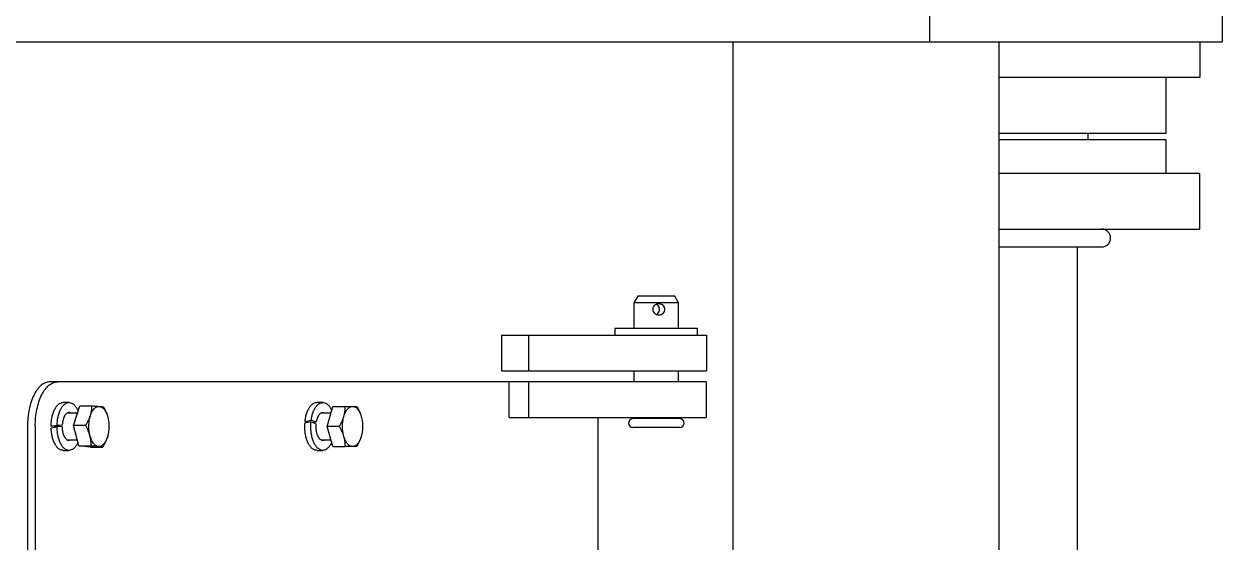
# Model space of a CAD drawing. Header units: millimetres. Extents: x 1293 to 41893, y 1011 to 26911.
# Drawn here: x 11975.6 to 12333.7, y 14944.2 to 15099 of the extents above; entities that cross this region are included whole.
import ezdxf

# ---------------------------------------------------------------- set-up
doc = ezdxf.new("R2010")
doc.units = ezdxf.units.MM
doc.header["$LTSCALE"] = 50
doc.layers.add('MAQUINAS', color=11, linetype='Continuous')

msp = doc.modelspace()

# ---------------------------------------------------------------- linework, layer by layer
at = {"layer": 'MAQUINAS', "linetype": 'Continuous', "lineweight": 25}
for p, q in [((12246.3935066, 15093.7092064), (12246.3935066, 15104.3758731)), ((12333.72684, 15104.3758731), (12333.72684, 15093.7092064)), ((12036.7494008, 15093.7092064), (12333.72684, 15093.7092064)), ((12187.5502008, 14153.7092064), (12187.5502008, 15093.7092064)), ((12267.1323328, 14907.0792909), (12267.1323328, 15093.7092064)), ((12327.0601733, 15093.7092064), (12327.0601733, 15083.0425398)), ((12327.0601733, 15083.0425398), (12267.1323328, 15083.0425398)), ((12317.0601733, 15066.3758731), (12317.0601733, 15083.0425398)), ((12293.72684, 15064.3758731), (12293.72684, 15066.3758731)), ((12317.0601733, 15054.3758731), (12317.0601733, 15064.3758731)), ((12270.3935066, 15054.3758731), (12267.1323328, 15054.3758731)), ((12327.0601733, 15037.7092064), (12327.0601733, 15054.3758731)), ((12267.1323328, 15037.7092064), (12270.3935066, 15037.7092064)), ((12290.3934895, 15032.3758731), (12290.3934895, 14905.3254367)), ((12159.0724148, 15017.7092064), (12157.9177143, 15015.7092064)), ((12170.0963471, 15017.7092064), (12159.0724148, 15017.7092064)), ((12171.2510476, 15015.7092064), (12170.0963471, 15017.7092064)), ((12157.9177143, 15015.7092064), (12157.9177143, 15008.0425398)), ((12171.2510476, 15015.7092064), (12157.9177143, 15015.7092064)), ((12171.2510476, 15008.0425398), (12171.2510476, 15015.7092064)), ((12152.2510476, 15008.0425398), (12152.2510476, 15006.0425398)), ((12176.9177143, 15006.0425398), (12176.9177143, 15008.0425398)), ((12118.2878051, 15006.0425398), (12118.2878051, 14995.3758731)), ((12118.2878051, 15006.0425398), (12172.1442116, 15006.0425398)), ((12126.3707089, 15006.0425398), (12126.3707089, 14995.3758731)), ((12179.7040422, 14995.3758731), (12179.7040422, 15006.0425398)), ((12118.2878051, 14995.3758731), (12172.1442116, 14995.3758731)), ((12157.9177143, 14995.3758731), (12157.9177143, 14992.0425398)), ((12171.2510476, 14992.0425398), (12171.2510476, 14995.3758731)), ((12172.113762, 14992.0425398), (11983.2878051, 14992.0425398)), ((12120.5972062, 14981.3758731), (12120.5972062, 14992.0425398)), ((12126.3707089, 14992.0425398), (12126.3707089, 14981.3758731)), ((12179.5843809, 14981.3758731), (12179.5843809, 14992.0425398)), ((11989.0536454, 14985.8658731), (11987.2638695, 14985.8658731)), ((12064.8869788, 14985.8658731), (12063.0972029, 14985.8658731)), ((11991.5513767, 14982.7092064), (11988.5820924, 14982.7092064)), ((11990.3733977, 14979.0131867), (11992.2354079, 14984.8554185)), ((11992.2354079, 14984.8554185), (11995.9051342, 14984.8554185)), ((12067.3580957, 14982.7092064), (12064.4717672, 14982.7092064)), ((12066.2033951, 14978.7092064), (12067.9354459, 14984.7092064)), ((12067.9354459, 14984.7092064), (12071.6051722, 14984.7092064)), ((11976.6211384, 14978.7092064), (11976.6211384, 14228.7092064)), ((11978.9305395, 14978.7092064), (11978.9305395, 14228.7092064)), ((11983.6856982, 14978.777295), (11985.4818681, 14979.1422225)), ((11984.9315892, 14978.8491729), (11983.6856982, 14978.777295)), ((11985.4756446, 14978.611643), (11983.6929908, 14978.2474953)), ((11984.9315892, 14978.8491729), (11984.8852548, 14978.839755)), ((11984.9386955, 14978.3193624), (11984.9315892, 14978.8491729)), ((11985.1439468, 14978.8546794), (11986.9950188, 14979.2295192)), ((11986.9786525, 14978.6983545), (11985.4756446, 14978.611643)), ((11985.4818681, 14979.1422225), (11986.9950188, 14979.2295192)), ((11994.0431241, 14979.0131867), (11990.3733977, 14979.0131867)), ((11991.9721533, 14972.8669746), (11990.3733977, 14979.0131867)), ((12061.3723517, 14980.053626), (12059.5529138, 14979.6940608)), ((12059.5990756, 14980.2159582), (12061.4318315, 14980.5708476)), ((12060.5685282, 14979.8755952), (12059.5990756, 14980.2159582)), ((12062.8533391, 14979.5336695), (12061.3723517, 14980.053626)), ((12061.4318315, 14980.5708476), (12062.9228132, 14980.0473822)), ((12061.9305463, 14979.8576508), (12062.9228132, 14980.0473822)), ((12069.8731214, 14978.7092064), (12066.2033951, 14978.7092064)), ((12067.9354459, 14972.7092064), (12066.2033951, 14978.7092064)), ((12120.5972062, 14981.3758731), (12172.113762, 14981.3758731)), ((12147.2638728, 14734.7092064), (12147.2638728, 14981.3758731)), ((12171.5843809, 14981.0425398), (12157.5843809, 14981.0425398)), ((12171.5843809, 14978.3758731), (12157.5843809, 14978.3758731)), ((11988.6639358, 14974.7092064), (11991.4929511, 14974.7092064)), ((12064.3668629, 14974.7092064), (12067.3580957, 14974.7092064)), ((11987.2638695, 14971.5525398), (11989.0536454, 14971.5525398)), ((11991.9721533, 14972.8669746), (11995.6418796, 14972.8669746)), ((11995.4329189, 14972.5629944), (11991.9721533, 14972.8669746)), ((11995.4329189, 14972.5629944), (11999.1026452, 14972.5629944)), ((12063.0972029, 14971.5525398), (12064.8869788, 14971.5525398)), ((12067.9354459, 14972.7092064), (12071.6051722, 14972.7092064))]:
    msp.add_line(p, q, dxfattribs=at)
for centre, radius, start, end in [((12297.72684, 15035.0425398), 2.6666667, 270, 90), ((12157.5843809, 14979.7092064), 1.3333333, 90, 270), ((12157.5843809, 14981.3758731), 0.3333333, 270, 0), ((12171.5843809, 14981.3758731), 0.3333333, 180, 270), ((12171.5843809, 14979.7092064), 1.3333333, 270, 90)]:
    msp.add_arc(centre, radius, start, end, dxfattribs=at)
for points in [[(11913.4165986, 15093.7092064), (11917.6368716, 15093.7092064), (11926.0774176, 15093.7092064), (11938.3050102, 15093.7092064), (11950.1850887, 15093.7092064), (11961.6652115, 15093.7092064), (11972.7309362, 15093.7092064), (11983.3585697, 15093.7092064), (11993.5282756, 15093.7092064), (12003.2191444, 15093.7092064), (12012.4160472, 15093.7092064), (12021.0873803, 15093.7092064), (12029.2674537, 15093.7092064), (12034.2554185, 15093.7092064), (12036.7494008, 15093.7092064)], [(12164.5843809, 15008.0425398), (12163.7771704, 15008.0425398), (12162.1627494, 15008.0425398), (12159.8342234, 15008.0425398), (12157.6880687, 15008.0425398), (12155.8075899, 15008.0425398), (12154.2619552, 15008.0425398), (12153.1221235, 15008.0425398), (12152.3887509, 15008.0425398), (12152.2969487, 15008.0425398), (12152.2510476, 15008.0425398)], [(12176.9177143, 15008.0425398), (12176.8718131, 15008.0425398), (12176.7800109, 15008.0425398), (12176.0466383, 15008.0425398), (12174.9068067, 15008.0425398), (12173.3611719, 15008.0425398), (12171.4806931, 15008.0425398), (12169.3345385, 15008.0425398), (12167.0060125, 15008.0425398), (12165.3915914, 15008.0425398), (12164.5843809, 15008.0425398)], [(11983.2878051, 14992.0425398), (11982.8514751, 14991.992917), (11981.9788151, 14991.8936713), (11980.7201524, 14991.1008361), (11979.5600688, 14989.8685856), (11978.5435938, 14988.1976291), (11977.7081155, 14986.1646791), (11977.0919903, 14983.8445119), (11976.6955727, 14981.3271865), (11976.6459498, 14979.5818665), (11976.6211384, 14978.7092064)], [(11978.9305395, 14978.7092064), (11978.9553509, 14979.5818665), (11979.0049737, 14981.3271865), (11979.4013914, 14983.8445119), (11980.0175166, 14986.1646791), (11980.8529948, 14988.1976291), (11981.8694699, 14989.8685856), (11983.0295534, 14991.1008361), (11984.2882161, 14991.8936713), (11985.1608762, 14991.992917), (11985.5972062, 14992.0425398)], [(11995.3066034, 14975.9400807), (11995.2032614, 14976.4231571), (11994.9965774, 14977.3893101), (11994.9407078, 14978.9751113), (11995.0658735, 14980.5450111), (11995.3141117, 14981.4712054), (11995.4382307, 14981.9343026)], [(11995.4382307, 14981.9343026), (11995.595738, 14982.3548345), (11995.9107525, 14983.1958983), (11996.5694898, 14984.0855677), (11997.3118591, 14984.6537243), (11997.8370321, 14984.6868604), (11998.0996186, 14984.7034284)], [(11998.0996186, 14984.7034284), (11998.3604679, 14984.6408838), (11998.8821665, 14984.5157946), (11999.5967733, 14983.8196629), (12000.213977, 14982.8179197), (12000.4909118, 14981.9248614), (12000.6293792, 14981.4783322)], [(12071.2032485, 14981.7092064), (12071.3513784, 14982.1431549), (12071.6476384, 14983.0110517), (12072.2862239, 14983.9576696), (12073.0154142, 14984.5904231), (12073.5393545, 14984.669612), (12073.8013247, 14984.7092064)], [(12073.8013247, 14984.7092064), (12074.0632948, 14984.669612), (12074.5872352, 14984.5904231), (12075.3164255, 14983.9576696), (12075.9550109, 14983.0110517), (12076.2512709, 14982.1431549), (12076.3994009, 14981.7092064)], [(12000.6293792, 14981.4783322), (12000.7327213, 14980.9952558), (12000.9394053, 14980.0291028), (12000.9952749, 14978.4433016), (12000.8701092, 14976.8734018), (12000.621871, 14975.9472075), (12000.4977519, 14975.4841103)], [(12071.2032485, 14975.7092064), (12071.0894083, 14976.1827493), (12070.8617279, 14977.129835), (12070.7711231, 14978.7092064), (12070.8617279, 14980.2885779), (12071.0894083, 14981.2356636), (12071.2032485, 14981.7092064)], [(12076.3994009, 14981.7092064), (12076.5132411, 14981.2356636), (12076.7409214, 14980.2885779), (12076.8315263, 14978.7092064), (12076.7409214, 14977.129835), (12076.5132411, 14976.1827493), (12076.3994009, 14975.7092064)], [(11997.836364, 14972.7149845), (11997.5755148, 14972.7775291), (11997.0538162, 14972.9026183), (11996.3392094, 14973.59875), (11995.7220057, 14974.6004932), (11995.4450709, 14975.4935515), (11995.3066034, 14975.9400807)], [(12000.4977519, 14975.4841103), (12000.3402447, 14975.0635784), (12000.0252302, 14974.2225146), (11999.3664929, 14973.3328452), (11998.6241235, 14972.7646886), (11998.0989505, 14972.7315525), (11997.836364, 14972.7149845)], [(12073.8013247, 14972.7092064), (12073.5393545, 14972.7488009), (12073.0154142, 14972.8279898), (12072.2862239, 14973.4607433), (12071.6476384, 14974.4073612), (12071.3513784, 14975.275258), (12071.2032485, 14975.7092064)], [(12076.3994009, 14975.7092064), (12076.2512709, 14975.275258), (12075.9550109, 14974.4073612), (12075.3164255, 14973.4607433), (12074.5872352, 14972.8279898), (12074.0632948, 14972.7488009), (12073.8013247, 14972.7092064)]]:
    msp.add_open_spline(points, degree=3, dxfattribs=at)
for points, knots in [([(12267.1323328, 15066.3758731), (12268.2187969, 15066.3758731), (12271.3345593, 15066.3758731), (12276.5038145, 15066.3758731), (12282.5058244, 15066.3758731), (12288.3032605, 15066.3758731), (12293.7935347, 15066.3758731), (12298.8836408, 15066.3758731), (12303.4861422, 15066.3758731), (12307.5227288, 15066.3758731), (12310.9229176, 15066.3758731), (12313.6337538, 15066.3758731), (12315.5893761, 15066.3758731), (12316.8290129, 15066.3758731), (12316.9831198, 15066.3758731), (12317.0601733, 15066.3758731)], [0, 0, 0, 0, 0.04271020719, 0.12248435659, 0.20225850599, 0.28203265539, 0.36180680479, 0.44158095419, 0.52135510359, 0.60112925299, 0.6809034024, 0.7606775518, 0.8404517012, 0.9202258506, 1, 1, 1, 1]), ([(12317.0601733, 15064.3758731), (12316.9831198, 15064.3758731), (12316.8290129, 15064.3758731), (12315.5893761, 15064.3758731), (12313.6337538, 15064.3758731), (12310.9229176, 15064.3758731), (12307.5227288, 15064.3758731), (12303.4861422, 15064.3758731), (12298.8836408, 15064.3758731), (12293.7935347, 15064.3758731), (12288.3032605, 15064.3758731), (12282.5058244, 15064.3758731), (12276.5038145, 15064.3758731), (12271.3345593, 15064.3758731), (12268.2187969, 15064.3758731), (12267.1323328, 15064.3758731)], [0, 0, 0, 0, 0.0797741494, 0.1595482988, 0.2393224482, 0.3190965976, 0.398870747, 0.4786448964, 0.5584190458, 0.6381931952, 0.7179673446, 0.797741494, 0.8775156434, 0.9572897928, 1, 1, 1, 1]), ([(12327.0144045, 15054.3758731), (12326.9910749, 15054.3758731), (12326.9394881, 15054.3758731), (12326.0963205, 15054.3758731), (12324.6442019, 15054.3758731), (12322.5654723, 15054.3758731), (12319.9064843, 15054.3758731), (12316.690886, 15054.3758731), (12312.9563958, 15054.3758731), (12308.7444539, 15054.3758731), (12304.1024177, 15054.3758731), (12299.0823173, 15054.3758731), (12293.7404636, 15054.3758731), (12288.1367649, 15054.3758731), (12282.3340694, 15054.3758731), (12276.3974562, 15054.3758731), (12272.3948232, 15054.3758731), (12270.3935066, 15054.3758731)], [0, 0, 0, 0, 0.0556885325, 0.1231393516, 0.1905901707, 0.2580409898, 0.3254918089, 0.392942628, 0.4603934471, 0.5278442662, 0.5952950854, 0.6627459045, 0.7301967236, 0.7976475427, 0.8650983618, 0.9325491809, 1, 1, 1, 1]), ([(12270.3935066, 15037.7092064), (12272.3948232, 15037.7092064), (12276.3974562, 15037.7092064), (12282.3340694, 15037.7092064), (12288.1367649, 15037.7092064), (12293.7404636, 15037.7092064), (12299.0823173, 15037.7092064), (12304.1024177, 15037.7092064), (12308.7444539, 15037.7092064), (12312.9563958, 15037.7092064), (12316.690886, 15037.7092064), (12319.9064843, 15037.7092064), (12322.5654723, 15037.7092064), (12324.6442019, 15037.7092064), (12326.0963205, 15037.7092064), (12326.9394881, 15037.7092064), (12326.9910749, 15037.7092064), (12327.0144045, 15037.7092064)], [0, 0, 0, 0, 0.06745081911, 0.13490163822, 0.20235245732, 0.26980327643, 0.33725409554, 0.40470491465, 0.47215573375, 0.53960655286, 0.60705737197, 0.67450819108, 0.74195901018, 0.80940982929, 0.8768606484, 0.94431146751, 1, 1, 1, 1]), ([(12267.1323328, 15032.3758731), (12268.0929651, 15032.3758731), (12270.2411619, 15032.3758731), (12272.39521, 15032.3758731), (12273.5860091, 15032.3758731)], [0, 0, 0, 0, 0.4471807853, 1, 1, 1, 1]), ([(12273.5860091, 15032.3758731), (12274.7652147, 15032.3758731), (12277.1236258, 15032.3758731), (12280.5314505, 15032.3758731), (12283.7697388, 15032.3758731), (12286.7780874, 15032.3758731), (12289.5064393, 15032.3758731), (12291.9074403, 15032.3758731), (12293.9412769, 15032.3758731), (12295.568748, 15032.3758731), (12296.7783454, 15032.3758731), (12297.4884211, 15032.3758731), (12297.7873226, 15032.3758731), (12297.7119476, 15032.3758731), (12297.7047498, 15032.3758731)], [0, 0, 0, 0, 0.0900448682, 0.1800897365, 0.2701346047, 0.3601794729, 0.4502243412, 0.5402692094, 0.6303140777, 0.7203589459, 0.8104038141, 0.9004486824, 0.9904935506, 1, 1, 1, 1]), ([(12163.6219278, 15013.7092064), (12163.6284313, 15013.8224464), (12163.6414667, 15014.0494203), (12163.7818443, 15014.4830728), (12164.1052927, 15014.9624923), (12164.5899944, 15015.2795488), (12165.0247543, 15015.4168247), (12165.2505888, 15015.4295296), (12165.3633475, 15015.4358731)], [0, 0, 0, 0, 0.1249534553, 0.250452062, 0.4999935822, 0.7495295357, 0.8749406588, 1, 1, 1, 1]), ([(12164.5843809, 15012.1923643), (12164.7417529, 15012.2808907), (12165.0978668, 15012.4812153), (12165.3890527, 15012.9383105), (12165.5234451, 15013.3703029), (12165.5583604, 15013.7092064), (12165.5234451, 15014.04811), (12165.3890527, 15014.4801024), (12165.0978668, 15014.9371976), (12164.7417529, 15015.1375222), (12164.5843809, 15015.2260486)], [0, 0, 0, 0, 0.1416404955, 0.3205152611, 0.4115477582, 0.5, 0.5884522418, 0.6794847389, 0.8583595045, 1, 1, 1, 1]), ([(12165.3633475, 15015.4358731), (12165.4756911, 15015.4295272), (12165.7007182, 15015.4168162), (12166.1275378, 15015.2795616), (12166.5945459, 15014.9624907), (12166.9028019, 15014.4830804), (12167.0305197, 15014.0494335), (12167.0621077, 15013.7092875), (12167.0305851, 15013.3690489), (12166.9028182, 15012.9354098), (12166.5945562, 15012.4559173), (12166.1275444, 15012.1388643), (12165.7007324, 15012.0015883), (12165.4757037, 15011.9888833), (12165.3633475, 15011.9825398)], [0, 0, 0, 0, 0.0625228308, 0.1252347661, 0.2500025383, 0.3747730938, 0.4375163455, 0.4999992179, 0.5624384005, 0.6252266489, 0.7499972044, 0.8747649766, 0.9374705198, 1, 1, 1, 1]), ([(12165.3633475, 15011.9825398), (12165.2506017, 15011.9888857), (12165.0247688, 15012.0015968), (12164.590003, 15012.1388512), (12164.1052911, 15012.4559222), (12163.7818575, 15012.9353318), (12163.6414578, 15013.368978), (12163.6284288, 15013.5959536), (12163.6219278, 15013.7092064)], [0, 0, 0, 0, 0.1250456985, 0.2504699273, 0.5000058716, 0.7495473827, 0.8750329828, 1, 1, 1, 1]), ([(12172.1442116, 15006.0425398), (12172.9246129, 15006.0425398), (12174.4854156, 15006.0425398), (12176.4206016, 15006.0425398), (12177.9777786, 15006.0425398), (12179.0559724, 15006.0425398), (12179.6462247, 15006.0425398), (12179.6473736, 15006.0425398), (12179.6478374, 15006.0425398)], [0, 0, 0, 0, 0.17615083712, 0.35230167424, 0.52845251136, 0.70460334847, 0.88075418559, 1, 1, 1, 1]), ([(12172.1442116, 14995.3758731), (12172.9246129, 14995.3758731), (12174.4854156, 14995.3758731), (12176.4206016, 14995.3758731), (12177.9777786, 14995.3758731), (12179.0559724, 14995.3758731), (12179.6462247, 14995.3758731), (12179.6473736, 14995.3758731), (12179.6478374, 14995.3758731)], [0, 0, 0, 0, 0.1761508371, 0.3523016742, 0.5284525114, 0.7046033485, 0.8807541856, 1, 1, 1, 1]), ([(12179.5299348, 14992.0425398), (12179.5285157, 14992.0425398), (12179.5250296, 14992.0425398), (12178.9384767, 14992.0425398), (12177.8720735, 14992.0425398), (12176.3344302, 14992.0425398), (12174.4243687, 14992.0425398), (12172.8839642, 14992.0425398), (12172.113762, 14992.0425398)], [0, 0, 0, 0, 0.1207350721, 0.2965880577, 0.4724410433, 0.6482940289, 0.8241470144, 1, 1, 1, 1]), ([(11983.6856982, 14978.777295), (11983.7009038, 14979.2399014), (11983.7313151, 14980.1651142), (11983.9454992, 14981.4976454), (11984.2745804, 14982.7255491), (11984.7184546, 14983.8032517), (11985.2571065, 14984.6875872), (11985.8714969, 14985.3557268), (11986.5372138, 14985.7438654), (11987.0121506, 14985.9062881), (11987.2529564, 14985.8619061), (11987.2636079, 14985.8599429)], [0, 0, 0, 0, 0.1242810404, 0.2485620807, 0.3728431211, 0.4971241615, 0.6214052019, 0.7456862422, 0.8699672826, 0.994248323, 1, 1, 1, 1]), ([(11985.4818681, 14979.1422225), (11985.5088512, 14979.6026703), (11985.5628175, 14980.5235658), (11985.8106974, 14981.8324613), (11986.1706614, 14983.0253065), (11986.6414043, 14984.0558561), (11987.201985, 14984.8858229), (11987.8322564, 14985.4839767), (11988.5082718, 14985.8278045), (11989.2049381, 14985.9047401), (11989.8952901, 14985.710609), (11990.556417, 14985.2575078), (11991.1523324, 14984.5444853), (11991.5594458, 14983.8937626), (11991.7280656, 14983.4409515), (11991.7585254, 14983.3591548)], [0, 0, 0, 0, 0.0818299288, 0.1636598576, 0.2454897864, 0.3273197152, 0.409149644, 0.4909795728, 0.5728095016, 0.6546394304, 0.7364693592, 0.818299288, 0.9001292168, 0.9819591456, 1, 1, 1, 1]), ([(12059.5990756, 14980.2159582), (12059.6605155, 14980.662993), (12059.7833951, 14981.5570628), (12060.1272608, 14982.7759722), (12060.5731869, 14983.8469427), (12061.1162927, 14984.7216255), (12061.7333529, 14985.3798033), (12062.4007192, 14985.7544839), (12062.8661792, 14985.9104345), (12063.0966832, 14985.8656768), (12063.0971886, 14985.8655786)], [0, 0, 0, 0, 0.1428123102, 0.2856246205, 0.4284369307, 0.5712492409, 0.7140615511, 0.8568738614, 0.9996861716, 1, 1, 1, 1]), ([(12061.4318315, 14980.5708476), (12061.5045902, 14981.0110171), (12061.6501076, 14981.8913562), (12062.0246098, 14983.0737164), (12062.4972285, 14984.0972933), (12063.0620258, 14984.9173034), (12063.6946604, 14985.5047055), (12064.3721674, 14985.8368865), (12065.0691519, 14985.9019163), (12065.758549, 14985.695775), (12066.4180807, 14985.2319802), (12067.0095208, 14984.5063931), (12067.397875, 14983.8868387), (12067.5511507, 14983.4736166), (12067.5666779, 14983.4317564)], [0, 0, 0, 0, 0.0899869627, 0.1799739255, 0.2699608882, 0.3599478509, 0.4499348136, 0.5399217764, 0.6299087391, 0.7198957018, 0.8098826645, 0.8998696273, 0.98985659, 1, 1, 1, 1]), ([(11989.4718085, 14982.7092064), (11989.3976185, 14982.7590877), (11989.0715472, 14982.9783202), (11988.4387713, 14982.7567763), (11987.728038, 14982.0344675), (11987.1838739, 14980.7888149), (11987.0579705, 14979.7492844), (11986.9950188, 14979.2295192)], [0, 0, 0, 0, 0.0685854917, 0.3014391187, 0.5342927458, 0.7671463729, 1, 1, 1, 1]), ([(11994.0431241, 14979.0131867), (11994.3394318, 14979.5149497), (11994.9052425, 14980.4730848), (11995.2662691, 14981.4628599), (11995.4382307, 14981.9343026)], [0, 0, 0, 0, 0.523687075, 1, 1, 1, 1]), ([(11995.4382307, 14981.9343026), (11995.5667814, 14982.4057453), (11995.8366683, 14983.3955205), (11995.8816026, 14984.3536556), (11995.9051342, 14984.8554185)], [0, 0, 0, 0, 0.47631292503, 1, 1, 1, 1]), ([(11995.9051342, 14984.8554185), (11996.3387519, 14984.8293111), (11997.166761, 14984.7794578), (11997.7986444, 14984.7279583), (11998.0996186, 14984.7034284)], [0, 0, 0, 0, 0.523687075, 1, 1, 1, 1]), ([(11998.0996186, 14984.7034284), (11998.3571819, 14984.6788985), (11998.8979256, 14984.627399), (11999.2050584, 14984.5775458), (11999.3658999, 14984.5514383)], [0, 0, 0, 0, 0.476312925, 1, 1, 1, 1]), ([(11999.3658999, 14984.5514383), (11999.6395979, 14984.0235678), (12000.1622344, 14983.0155795), (12000.4786611, 14981.9743048), (12000.6293792, 14981.4783322)], [0, 0, 0, 0, 0.523687075, 1, 1, 1, 1]), ([(12065.3451873, 14982.7092064), (12065.1310163, 14982.7857191), (12064.6534173, 14982.9563416), (12063.9203291, 14982.4822351), (12063.2653735, 14981.5032036), (12063.037, 14980.532656), (12062.9228132, 14980.0473822)], [0, 0, 0, 0, 0.2132211045, 0.4754807363, 0.7377403682, 1, 1, 1, 1]), ([(12071.2032485, 14981.7092064), (12071.3213119, 14982.1933804), (12071.5691815, 14983.2098842), (12071.5928023, 14984.1938935), (12071.6051722, 14984.7092064)], [0, 0, 0, 0, 0.476312925, 1, 1, 1, 1]), ([(12071.6051722, 14984.7092064), (12072.0390764, 14984.7092064), (12072.8676326, 14984.7092064), (12073.5000812, 14984.7092064), (12073.8013247, 14984.7092064)], [0, 0, 0, 0, 0.523687075, 1, 1, 1, 1]), ([(12073.8013247, 14984.7092064), (12074.0591571, 14984.7092064), (12074.600466, 14984.7092064), (12074.9081459, 14984.7092064), (12075.0692739, 14984.7092064)], [0, 0, 0, 0, 0.476312925, 1, 1, 1, 1]), ([(12075.0692739, 14984.7092064), (12075.35442, 14984.1938935), (12075.8989172, 14983.2098842), (12076.2379264, 14982.1933804), (12076.3994009, 14981.7092064)], [0, 0, 0, 0, 0.523687075, 1, 1, 1, 1]), ([(11987.2644901, 14971.5768658), (11987.0877265, 14971.5822487), (11986.6792984, 14971.5946863), (11986.0561997, 14971.9300798), (11985.4246699, 14972.5162422), (11984.8624238, 14973.3435473), (11984.3895978, 14974.3698166), (11984.0272309, 14975.5599066), (11983.7767163, 14976.8667841), (11983.7208993, 14977.7872582), (11983.6929908, 14978.2474953)], [0, 0, 0, 0, 0.0982885172, 0.2271044433, 0.3559203694, 0.4847362955, 0.6135522217, 0.7423681478, 0.8711840739, 1, 1, 1, 1]), ([(11991.6961691, 14973.9279607), (11991.6478807, 14973.8088797), (11991.4538336, 14973.330352), (11991.0140896, 14972.6818544), (11990.4009963, 14972.0276193), (11989.7302722, 14971.6364529), (11989.0360479, 14971.5074314), (11988.3419733, 14971.649578), (11987.6747571, 14972.056438), (11987.0592049, 14972.7130404), (11986.5186999, 14973.5946686), (11986.0726373, 14974.6682326), (11985.7410367, 14975.8935247), (11985.524118, 14977.2242275), (11985.4918024, 14978.1491712), (11985.4756446, 14978.611643)], [0, 0, 0, 0, 0.026865792, 0.1079603093, 0.1890548267, 0.270149344, 0.3512438613, 0.4323383787, 0.513432896, 0.5945274133, 0.6756219307, 0.756716448, 0.8378109653, 0.9189054827, 1, 1, 1, 1]), ([(11986.9786525, 14978.6983545), (11987.0092257, 14978.1668212), (11987.070372, 14977.1037546), (11987.5338476, 14975.7375318), (11988.195238, 14974.8323574), (11988.8837849, 14974.4553494), (11989.2936337, 14974.6412576), (11989.443432, 14974.7092064)], [0, 0, 0, 0, 0.2185297814, 0.4370595627, 0.6555893441, 0.8741191255, 1, 1, 1, 1]), ([(11995.3066034, 14975.9400807), (11995.1558853, 14976.4360532), (11994.8394586, 14977.4773279), (11994.3168221, 14978.4853162), (11994.0431241, 14979.0131867)], [0, 0, 0, 0, 0.476312925, 1, 1, 1, 1]), ([(12000.9646554, 14978.4052262), (12000.9411238, 14977.9034632), (12000.8961894, 14976.9453281), (12000.6263026, 14975.955553), (12000.4977519, 14975.4841103)], [0, 0, 0, 0, 0.523687075, 1, 1, 1, 1]), ([(12063.0978268, 14971.5734699), (12062.9108317, 14971.5819733), (12062.4921829, 14971.6010108), (12061.8604697, 14971.9505853), (12061.2315604, 14972.5481418), (12060.6726876, 14973.3848992), (12060.2049766, 14974.4193038), (12059.8451343, 14975.6154764), (12059.6099048, 14976.9268973), (12059.4960086, 14978.3079056), (12059.5339454, 14979.2320091), (12059.5529138, 14979.6940608)], [0, 0, 0, 0, 0.091654165, 0.2051973944, 0.3187406237, 0.4322838531, 0.5458270825, 0.6593703119, 0.7729135412, 0.8864567706, 1, 1, 1, 1]), ([(12067.5614443, 14974.0047861), (12067.4959046, 14973.84438), (12067.2838849, 14973.3254692), (12066.8222512, 14972.6469769), (12066.2054144, 14972.0051367), (12065.5332943, 14971.624998), (12064.8384722, 14971.5080266), (12064.145055, 14971.6620419), (12063.4795904, 14972.0803464), (12062.8669288, 14972.7474809), (12062.3300393, 14973.6383654), (12061.8892926, 14974.7194941), (12061.5603705, 14975.9506168), (12061.3588344, 14977.2842998), (12061.2802402, 14978.6750824), (12061.3416479, 14979.5941115), (12061.3723517, 14980.053626)], [0, 0, 0, 0, 0.0332725862, 0.1076362334, 0.1819998807, 0.2563635279, 0.3307271751, 0.4050908223, 0.4794544695, 0.5538181167, 0.6281817639, 0.7025454111, 0.7769090584, 0.8512727056, 0.9256363528, 1, 1, 1, 1]), ([(12062.8533391, 14979.5336695), (12062.8298325, 14979.0001241), (12062.7828193, 14977.9330333), (12063.0989735, 14976.416937), (12063.6572045, 14975.2310073), (12064.3931032, 14974.6018706), (12065.0030519, 14974.4430644), (12065.2971322, 14974.6726057), (12065.3440238, 14974.7092064)], [0, 0, 0, 0, 0.1926893852, 0.3853787705, 0.5780681557, 0.7707575409, 0.9634469262, 1, 1, 1, 1]), ([(12069.8731214, 14978.7092064), (12070.1582676, 14979.2245194), (12070.7027648, 14980.2085287), (12071.041774, 14981.2250325), (12071.2032485, 14981.7092064)], [0, 0, 0, 0, 0.523687075, 1, 1, 1, 1]), ([(12071.2032485, 14975.7092064), (12071.041774, 14976.1933804), (12070.7027648, 14977.2098842), (12070.1582676, 14978.1938935), (12069.8731214, 14978.7092064)], [0, 0, 0, 0, 0.476312925, 1, 1, 1, 1]), ([(12172.113762, 14981.3758731), (12172.8839642, 14981.3758731), (12174.4243687, 14981.3758731), (12176.3344302, 14981.3758731), (12177.8720735, 14981.3758731), (12178.9384767, 14981.3758731), (12179.5250296, 14981.3758731), (12179.5285157, 14981.3758731), (12179.5299348, 14981.3758731)], [0, 0, 0, 0, 0.1758529856, 0.3517059711, 0.5275589567, 0.7034119423, 0.8792649279, 1, 1, 1, 1]), ([(11995.6418796, 14972.8669746), (11995.6409578, 14973.3948451), (11995.6391976, 14974.4028334), (11995.4139105, 14975.4441081), (11995.3066034, 14975.9400807)], [0, 0, 0, 0, 0.523687075, 1, 1, 1, 1]), ([(12000.4977519, 14975.4841103), (12000.3257903, 14975.0126676), (11999.9647637, 14974.0228924), (11999.398953, 14973.0647573), (11999.1026452, 14972.5629944)], [0, 0, 0, 0, 0.476312925, 1, 1, 1, 1]), ([(12071.6051722, 14972.7092064), (12071.5928023, 14973.2245194), (12071.5691815, 14974.2085287), (12071.3213119, 14975.2250325), (12071.2032485, 14975.7092064)], [0, 0, 0, 0, 0.523687075, 1, 1, 1, 1]), ([(12076.3994009, 14975.7092064), (12076.2379264, 14975.2250325), (12075.8989172, 14974.2085287), (12075.35442, 14973.2245194), (12075.0692739, 14972.7092064)], [0, 0, 0, 0, 0.476312925, 1, 1, 1, 1]), ([(11997.836364, 14972.7149845), (11997.5353898, 14972.7395144), (11996.9035064, 14972.7910139), (11996.0754972, 14972.8408671), (11995.6418796, 14972.8669746)], [0, 0, 0, 0, 0.476312925, 1, 1, 1, 1]), ([(11999.1026452, 14972.5629944), (11998.9418038, 14972.5891018), (11998.634671, 14972.6389551), (11998.0939273, 14972.6904546), (11997.836364, 14972.7149845)], [0, 0, 0, 0, 0.523687075, 1, 1, 1, 1]), ([(12073.8013247, 14972.7092064), (12073.5000812, 14972.7092064), (12072.8676326, 14972.7092064), (12072.0390764, 14972.7092064), (12071.6051722, 14972.7092064)], [0, 0, 0, 0, 0.476312925, 1, 1, 1, 1]), ([(12075.0692739, 14972.7092064), (12074.9081459, 14972.7092064), (12074.600466, 14972.7092064), (12074.0591571, 14972.7092064), (12073.8013247, 14972.7092064)], [0, 0, 0, 0, 0.523687075, 1, 1, 1, 1])]:
    msp.add_open_spline(points, degree=3, knots=knots, dxfattribs=at)

doc.saveas('drawing.dxf')
